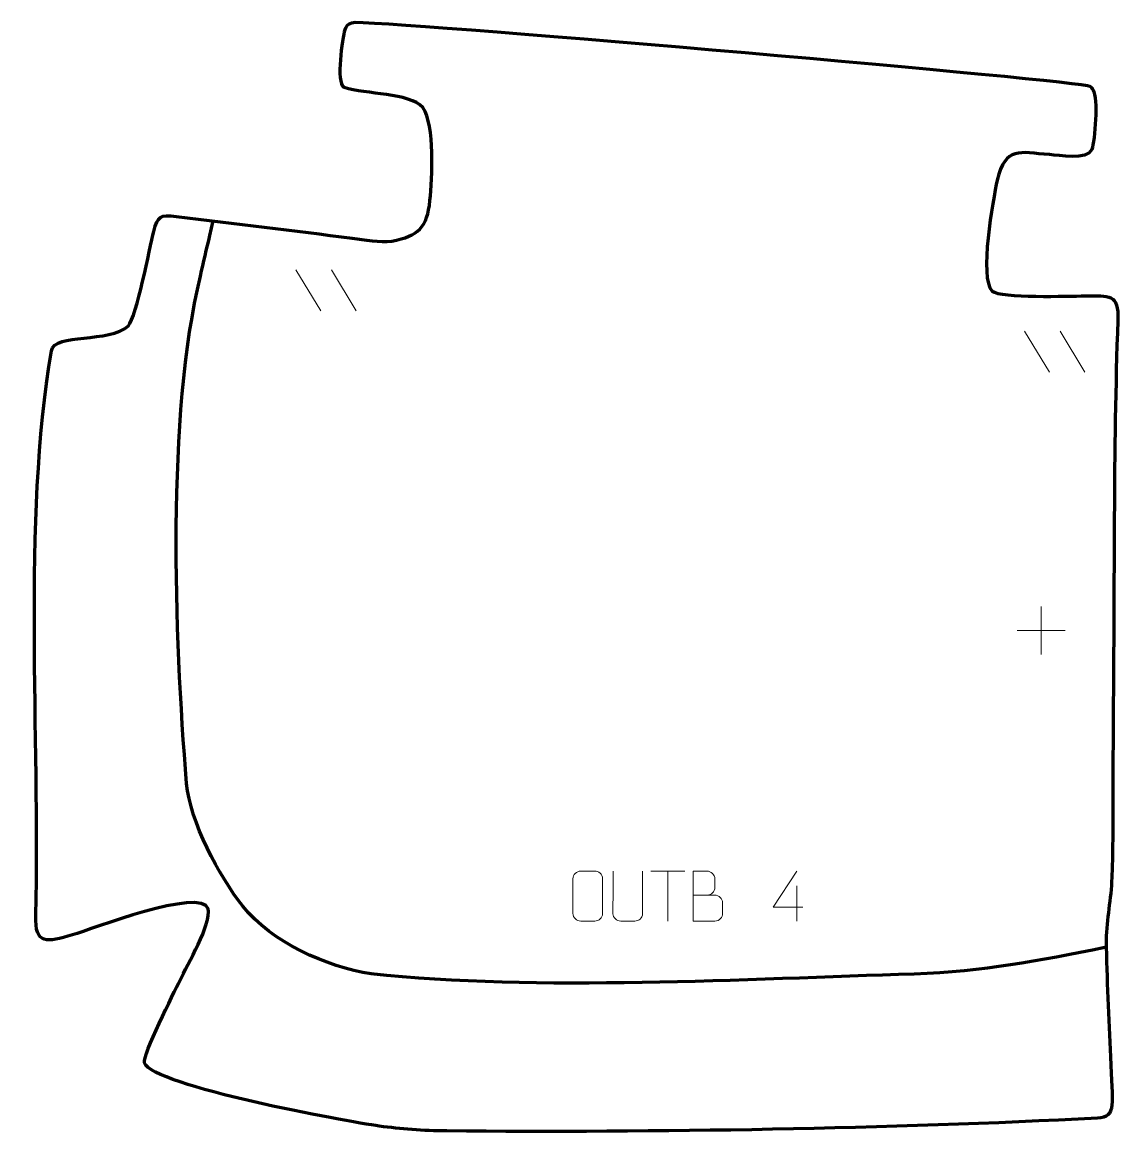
# Model space of a CAD drawing. Header units: millimetres. Extents: x -589 to -41, y 174 to 729.
import ezdxf

# ---------------------------------------------------------------- set-up
doc = ezdxf.new("R2010")
doc.units = ezdxf.units.MM
doc.header["$MEASUREMENT"] = 0
doc.layers.add('layer 2', color=7, linetype='Continuous')
doc.layers.add('layer 3', color=7, linetype='Continuous')

msp = doc.modelspace()

# ---------------------------------------------------------------- linework, layer by layer
at = {"layer": 'layer 2', "color": 142, "lineweight": 158}
msp.add_open_spline([(-47.8591, 266.5995), (-81.696, 259.9865), (-108.2342, 254.4949), (-143.1228, 253.3899), (-143.1228, 253.3899), (-226.2595, 250.8624), (-332.4188, 244.6154), (-414.5232, 253.4207), (-414.5232, 253.4207), (-437.0461, 257.1816), (-464.3227, 269.1093), (-478.7472, 287.3325), (-478.7472, 287.3325), (-490.6785, 302.6779), (-505.0675, 329.2134), (-506.8004, 348.7027), (-506.8004, 348.7027), (-512.9965, 423.4497), (-516.7355, 532.2875), (-499.9189, 602.4012), (-499.9189, 602.4012), (-498.3405, 609.1771), (-496.7628, 615.9532), (-495.1889, 622.7301), (-495.1889, 622.7301), (-495.1889, 622.7301), (-493.504, 629.991), (-493.504, 629.991)], degree=3, knots=[0, 0, 0, 0, 0.125, 0.125, 0.125, 0.125, 0.25, 0.25, 0.25, 0.25, 0.375, 0.375, 0.375, 0.375, 0.5, 0.5, 0.5, 0.5, 0.625, 0.625, 0.625, 0.625, 0.75, 0.75, 0.75, 0.75, 1, 1, 1, 1], dxfattribs=at)
at = {"layer": 'layer 3', "color": 242, "lineweight": 158}
msp.add_open_spline([(-422.5335, 729.2884), (-425.0821, 729.3272), (-427.01, 727.7893), (-427.5852, 725.7616), (-427.5852, 725.7616), (-428.8541, 721.2886), (-432.0995, 699.1748), (-428.0934, 696.727), (-428.0934, 696.727), (-417.0015, 693.0067), (-395.6575, 694.2559), (-388.7246, 686.6543), (-388.7246, 686.6543), (-382.5516, 677.5671), (-384.1639, 651.4452), (-385.2061, 640.2197), (-385.2061, 640.2197), (-386.4874, 626.4194), (-390.9101, 622.708), (-404.2272, 619.804), (-404.2272, 619.804), (-410.629, 619.2405), (-417.6954, 620.4473), (-424.0616, 621.3121), (-424.0616, 621.3121), (-453.3194, 625.1659), (-482.8004, 628.6904), (-512.1062, 632.2437), (-512.1062, 632.2437), (-519.9212, 633.1913), (-521.2738, 632.4398), (-523.2417, 624.7331), (-523.2417, 624.7331), (-525.1707, 616.4824), (-531.9002, 581.9591), (-535.9143, 577.5354), (-535.9143, 577.5354), (-545.3907, 568.7307), (-572.7861, 574.2199), (-574.3674, 564.9883), (-574.3674, 564.9883), (-588.9796, 479.6875), (-579.8983, 372.5254), (-582.216, 282.7787), (-582.216, 282.7787), (-582.6088, 267.5651), (-576.8107, 269.3121), (-563.7802, 272.9243), (-563.7802, 272.9243), (-554.9227, 275.7155), (-499.6549, 296.946), (-496.0264, 286.0607), (-496.0264, 286.0607), (-494.3968, 278.2641), (-506.3419, 258.2722), (-510.2023, 250.0492), (-510.2023, 250.0492), (-512.9618, 244.3011), (-529.1388, 212.6814), (-527.8505, 208.9357), (-527.8505, 208.9357), (-523.8841, 197.4028), (-426.7132, 179.5675), (-410.5017, 177.3351), (-410.5017, 177.3351), (-399.7525, 175.8953), (-388.7329, 175.0289), (-376.7411, 174.9241), (-376.7411, 174.9241), (-273.2099, 174.0202), (-154.5907, 175.9267), (-51.5557, 181.3746), (-51.5557, 181.3746), (-41.8844, 181.886), (-44.0661, 187.9476), (-45.1377, 212.063), (-45.1377, 212.063), (-45.9811, 231.3402), (-46.9769, 251.1955), (-47.2509, 270.4545), (-47.2509, 270.4545), (-47.0643, 280.9977), (-44.7557, 290.9289), (-44.4085, 301.6425), (-44.4085, 301.6425), (-43.5385, 328.4833), (-43.9962, 356.145), (-43.7137, 383.1194), (-43.7137, 383.1194), (-43.0297, 448.4373), (-43.7469, 514.995), (-41.417, 580.1438), (-41.417, 580.1438), (-40.9233, 593.9464), (-45.5875, 592.4789), (-58.032, 592.485), (-58.032, 592.485), (-65.5192, 592.4272), (-100.0849, 591.1672), (-104.1899, 594.9251), (-104.1899, 594.9251), (-110.9412, 601.1053), (-103.7068, 640.878), (-101.752, 650.2902), (-101.752, 650.2902), (-97.2325, 667.506), (-90.9049, 664.2236), (-75.5032, 663.1245), (-75.5032, 663.1245), (-70.7926, 662.7884), (-56.6249, 660.1702), (-54.4489, 665.6609), (-54.4489, 665.6609), (-52.7055, 670.0601), (-51.2907, 691.4348), (-53.749, 695.4071), (-53.749, 695.4071), (-54.2391, 696.1991), (-54.6906, 696.8483), (-55.3191, 697.3219), (-55.3191, 697.3219), (-58.9098, 700.0282), (-389.0372, 728.7787), (-422.5335, 729.2884)], degree=3, knots=[0, 0, 0, 0, 0.03125, 0.03125, 0.03125, 0.03125, 0.0625, 0.0625, 0.0625, 0.0625, 0.09375, 0.09375, 0.09375, 0.09375, 0.125, 0.125, 0.125, 0.125, 0.15625, 0.15625, 0.15625, 0.15625, 0.1875, 0.1875, 0.1875, 0.1875, 0.21875, 0.21875, 0.21875, 0.21875, 0.25, 0.25, 0.25, 0.25, 0.28125, 0.28125, 0.28125, 0.28125, 0.3125, 0.3125, 0.3125, 0.3125, 0.34375, 0.34375, 0.34375, 0.34375, 0.375, 0.375, 0.375, 0.375, 0.40625, 0.40625, 0.40625, 0.40625, 0.4375, 0.4375, 0.4375, 0.4375, 0.46875, 0.46875, 0.46875, 0.46875, 0.5, 0.5, 0.5, 0.5, 0.53125, 0.53125, 0.53125, 0.53125, 0.5625, 0.5625, 0.5625, 0.5625, 0.59375, 0.59375, 0.59375, 0.59375, 0.625, 0.625, 0.625, 0.625, 0.65625, 0.65625, 0.65625, 0.65625, 0.6875, 0.6875, 0.6875, 0.6875, 0.71875, 0.71875, 0.71875, 0.71875, 0.75, 0.75, 0.75, 0.75, 0.78125, 0.78125, 0.78125, 0.78125, 0.8125, 0.8125, 0.8125, 0.8125, 0.84375, 0.84375, 0.84375, 0.84375, 0.875, 0.875, 0.875, 0.875, 0.90625, 0.90625, 0.90625, 0.90625, 0.9375, 0.9375, 0.9375, 0.9375, 1, 1, 1, 1], dxfattribs=at)
at = {"layer": 'layer 3', "color": 250, "lineweight": 9}
for points in [[(-452.1563, 605.4806), (-452.1563, 605.4806), (-439.792, 584.9363), (-439.792, 584.9363)], [(-434.4264, 605.4806), (-434.4264, 605.4806), (-422.0621, 584.9363), (-422.0621, 584.9363)], [(-87.9732, 574.8994), (-87.9732, 574.8994), (-75.6089, 554.3551), (-75.6089, 554.3551)], [(-70.2433, 574.8994), (-70.2433, 574.8994), (-57.879, 554.3551), (-57.879, 554.3551)], [(-79.6584, 437.1173), (-79.6584, 437.1173), (-79.6584, 413.1394), (-79.6584, 413.1394)], [(-91.6473, 425.1283), (-91.6473, 425.1283), (-67.6694, 425.1283), (-67.6694, 425.1283)], [(-274.8028, 304.8234), (-274.8028, 304.8234), (-257.8156, 304.8234), (-257.8156, 304.8234)], [(-266.309, 279.8934), (-266.309, 279.8934), (-266.309, 304.8469), (-266.309, 304.8469)], [(-201.8425, 297.5478), (-201.8425, 297.5478), (-201.8425, 279.8831), (-201.8425, 279.8831)]]:
    msp.add_open_spline(points, degree=3, dxfattribs=at)
for points, knots in [([(-309.8288, 304.8466), (-307.5031, 304.8466), (-305.177, 304.8466), (-302.8509, 304.8466), (-302.8509, 304.8466), (-300.9043, 304.8822), (-298.9129, 303.3906), (-298.8862, 300.953), (-298.8862, 300.953), (-298.8866, 295.2061), (-298.8866, 289.4588), (-298.8862, 283.7111), (-298.8862, 283.7111), (-299.026, 281.3877), (-300.7032, 279.9081), (-302.8509, 279.8973), (-302.8509, 279.8973), (-305.1828, 279.8977), (-307.5147, 279.8977), (-309.8462, 279.8973), (-309.8462, 279.8973), (-311.7712, 279.7919), (-313.7433, 281.6764), (-313.7321, 283.6937), (-313.7321, 283.6937), (-313.7318, 289.4638), (-313.7318, 295.2335), (-313.7321, 301.0028), (-313.7321, 301.0028), (-313.7279, 303.1409), (-311.9812, 304.8601), (-309.8288, 304.8466)], [0, 0, 0, 0, 0.11111111, 0.11111111, 0.11111111, 0.11111111, 0.22222222, 0.22222222, 0.22222222, 0.22222222, 0.33333333, 0.33333333, 0.33333333, 0.33333333, 0.44444444, 0.44444444, 0.44444444, 0.44444444, 0.55555556, 0.55555556, 0.55555556, 0.55555556, 0.66666667, 0.66666667, 0.66666667, 0.66666667, 0.77777778, 0.77777778, 0.77777778, 0.77777778, 1, 1, 1, 1]), ([(-278.982, 304.8511), (-278.9824, 299.3116), (-278.8866, 289.1098), (-278.8862, 283.5694), (-278.8862, 283.5694), (-279.026, 281.3299), (-280.7032, 279.9037), (-282.8509, 279.8932), (-282.8509, 279.8932), (-285.1828, 279.8936), (-287.5147, 279.8936), (-289.8462, 279.8932), (-289.8462, 279.8932), (-291.7712, 279.7917), (-293.7433, 281.6082), (-293.7321, 283.5527), (-293.7321, 283.5527), (-293.7318, 289.1146), (-293.6364, 299.29), (-293.6368, 304.8511)], [0, 0, 0, 0, 0.16666667, 0.16666667, 0.16666667, 0.16666667, 0.33333333, 0.33333333, 0.33333333, 0.33333333, 0.5, 0.5, 0.5, 0.5, 0.66666667, 0.66666667, 0.66666667, 0.66666667, 1, 1, 1, 1]), ([(-253.6913, 292.8581), (-250.0527, 292.8585), (-246.4656, 292.8585), (-242.8262, 292.8581), (-242.8262, 292.8581), (-240.8508, 292.8408), (-238.9272, 291.1047), (-238.9272, 289.0551), (-238.9272, 289.0551), (-238.9276, 287.9265), (-238.9276, 284.8771), (-238.9272, 283.7482), (-238.9272, 283.7482), (-238.9096, 281.8903), (-240.4517, 279.8764), (-242.7732, 279.8933), (-242.7732, 279.8933), (-246.413, 279.8937), (-250.0524, 279.8937), (-253.6913, 279.8933), (-253.6913, 279.8933), (-253.6913, 288.2116), (-253.6913, 296.5294), (-253.6913, 304.8469), (-253.6913, 304.8469), (-251.3176, 304.8469), (-248.9435, 304.8469), (-246.5693, 304.8469), (-246.5693, 304.8469), (-244.8885, 304.8645), (-242.7917, 302.954), (-242.774, 300.9916), (-242.774, 300.9916), (-242.7744, 298.9255), (-242.7744, 298.7795), (-242.774, 296.713), (-242.774, 296.713), (-242.7567, 294.6469), (-244.6112, 292.8408), (-246.6212, 292.8581)], [0, 0, 0, 0, 0.09090909, 0.09090909, 0.09090909, 0.09090909, 0.18181818, 0.18181818, 0.18181818, 0.18181818, 0.27272727, 0.27272727, 0.27272727, 0.27272727, 0.36363636, 0.36363636, 0.36363636, 0.36363636, 0.45454545, 0.45454545, 0.45454545, 0.45454545, 0.54545455, 0.54545455, 0.54545455, 0.54545455, 0.63636364, 0.63636364, 0.63636364, 0.63636364, 0.72727273, 0.72727273, 0.72727273, 0.72727273, 0.81818182, 0.81818182, 0.81818182, 0.81818182, 1, 1, 1, 1]), ([(-198.8984, 286.7867), (-198.8984, 286.7867), (-213.7201, 286.7867), (-213.7201, 286.7867), (-213.7201, 286.7867), (-213.7201, 286.7867), (-201.8425, 304.8572), (-201.8425, 304.8572)], [0, 0, 0, 0, 0.33333333, 0.33333333, 0.33333333, 0.33333333, 1, 1, 1, 1])]:
    msp.add_open_spline(points, degree=3, knots=knots, dxfattribs=at)

doc.saveas('drawing.dxf')
